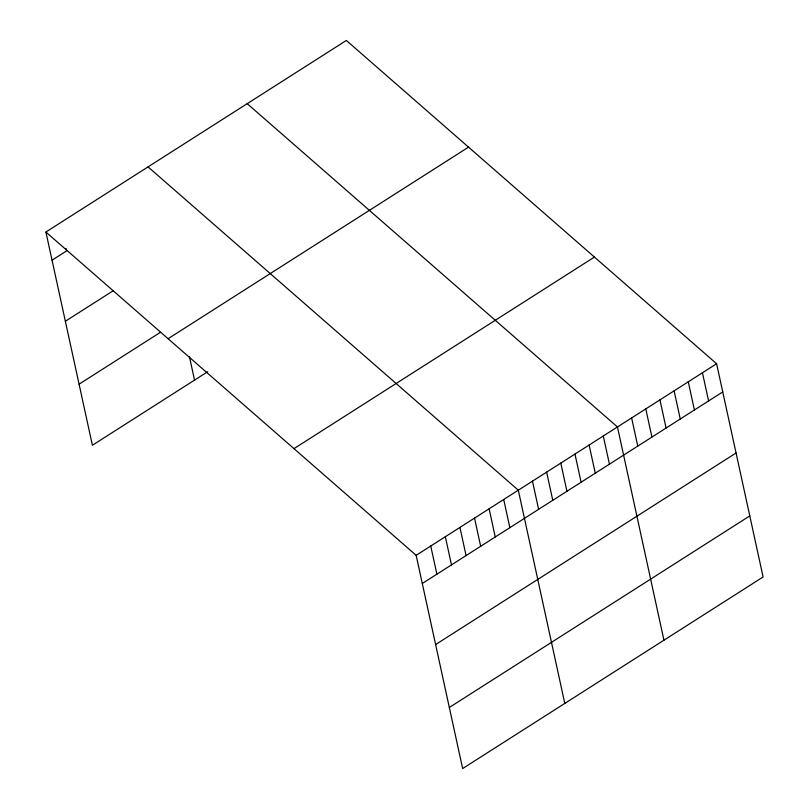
<?xml version="1.0" encoding="UTF-8"?>
<svg xmlns="http://www.w3.org/2000/svg" width="809" height="809" viewBox="0 0 809 809"><rect width="100%" height="100%" fill="white"/><g stroke="black" fill="none" stroke-linecap="round" stroke-linejoin="round"><path stroke-width="1.21" d="M45.901 232.021L346.353 40.45L716.602 363.747L763.099 576.979L462.647 768.55L416.15 555.328L45.901 232.021L92.398 445.253L207.701 371.725M52.049 260.195L66.641 250.891L66.105 248.434M65.357 321.264L113.311 290.684M79.08 384.184L160.384 332.337M168.09 338.718L468.542 147.137M293.97 448.641L594.423 257.06M416.15 555.328L716.602 363.747M422.298 583.491L722.75 391.92M435.606 644.561L736.059 452.989M449.329 707.481L749.781 515.909M247.21 103.673L617.459 426.97L663.946 640.192M148.057 166.887L518.306 490.193L564.793 703.415M702.445 372.777L708.583 400.951M688.277 381.818L694.415 409.981M674.109 390.848L680.258 419.011M659.952 399.879L666.09 428.042M645.784 408.909L651.923 437.072M631.617 417.94L637.765 446.103M603.292 436L609.43 464.164M589.124 445.031L595.272 473.194M574.966 454.061L581.105 482.235M560.799 463.092L566.937 491.265M546.631 472.122L552.78 500.296M532.474 481.163L538.612 509.326M503.714 499.497L509.852 527.66M489.121 508.8L495.26 536.964M474.529 518.104L480.667 546.267M459.937 527.407L466.075 555.581M445.344 536.711L451.483 564.884M430.742 546.024L436.89 574.188M189.488 356.911L194.544 380.119"/></g></svg>
